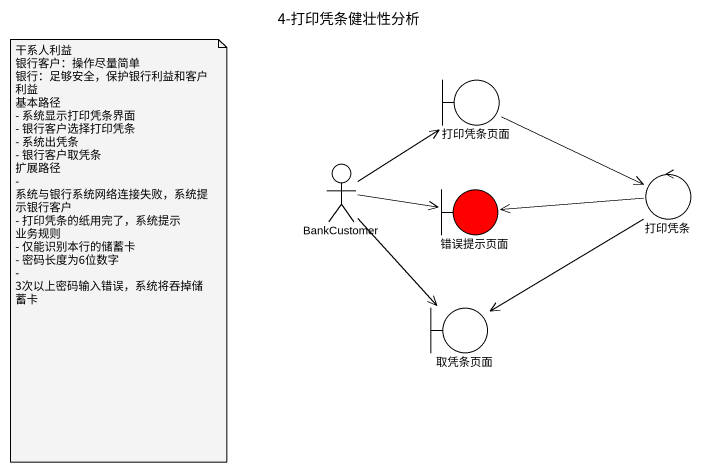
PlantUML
@startuml
title 4-打印凭条健壮性分析
boundary 打印凭条页面
actor BankCustomer
control 打印凭条
boundary 错误提示页面 #FF0000
boundary 取凭条页面
打印凭条页面 -right-> 打印凭条
BankCustomer -up-> 打印凭条页面
BankCustomer -right-> 错误提示页面
BankCustomer --> 取凭条页面
打印凭条 -left-> 错误提示页面
打印凭条 --> 取凭条页面
note as N1
  干系人利益
  银行客户：操作尽量简单
  银行：足够安全，保护银行利益和客户利益
  基本路径
  - 系统显示打印凭条界面
  - 银行客户选择打印凭条
  - 系统出凭条
  - 银行客户取凭条
  扩展路径
  - 系统与银行系统网络连接失败，系统提示银行客户
  - 打印凭条的纸用完了，系统提示
  业务规则
  - 仅能识别本行的储蓄卡
  - 密码长度为6位数字
  - 3次以上密码输入错误，系统将吞掉储蓄卡
end note
@enduml
